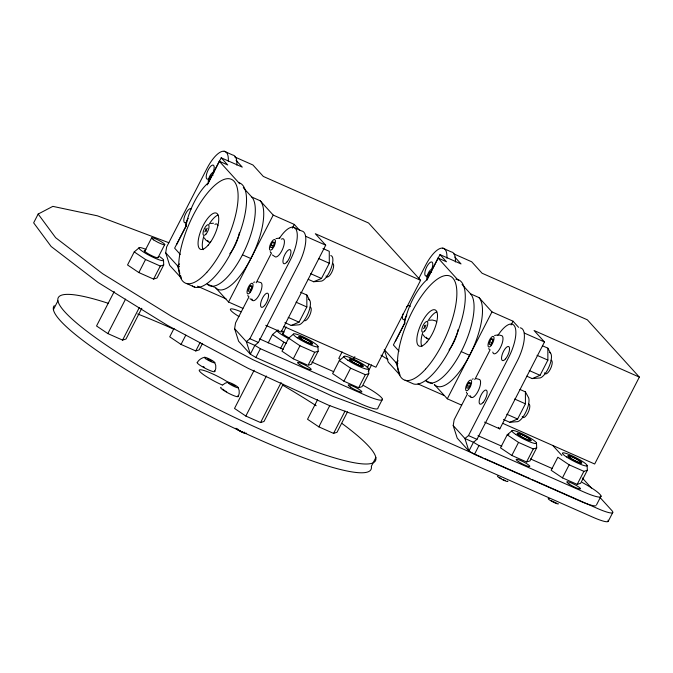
<?xml version="1.0" encoding="UTF-8"?>
<svg xmlns="http://www.w3.org/2000/svg" width="673" height="673" viewBox="0 0 673 673"><rect width="100%" height="100%" fill="white"/><g stroke="black" fill="none" stroke-linecap="round" stroke-linejoin="round"><path stroke-width="1.01" d="M209.581 360.434L209.648 359.651M233.001 385.402L233.068 384.62M209.454 180.473L209.875 177.798L211.465 175.14L213.097 175.157M248.64 288.566L248.219 291.232L249.851 291.249L251.433 288.591L251.853 285.916L250.221 285.899L248.64 288.566L251.441 289.802M271.042 244.829L270.63 247.504L272.254 247.513L273.844 244.854L274.264 242.179L272.632 242.162L271.042 244.829L273.852 246.066M428.028 277.318L428.449 274.651L430.039 271.985L431.671 272.001M467.213 385.41L466.793 388.085L468.425 388.102L470.015 385.436L470.435 382.769L468.803 382.752L467.213 385.41L470.015 386.655M489.624 341.674L489.204 344.349L490.836 344.366L492.417 341.707L492.838 339.032L491.206 339.015L489.624 341.674L492.426 342.919M180.49 275.35L181.416 278.243L169.68 265.322L165.693 252.779L166.626 246.983L206.939 168.544A27.248 9.876 -66.1 0 1 221.72 151.534A27.248 9.876 -66.1 0 1 228.307 161.335M363.563 385.536A27.248 4.03 27.2 0 1 382.441 399.207L377.932 407.989A27.248 4.03 27.2 0 1 360.812 403.918L255.866 357.481L250.339 354.175L238.612 341.253L234.616 328.71L235.55 322.914L248.993 296.768M520.17 327.818A27.248 9.876 -66.1 0 1 517.301 360.913L476.989 439.351L473.439 442.27L468.93 451.053L457.203 438.131L453.207 425.588L454.14 419.792L467.575 393.646M214.813 371.504L215.755 368.602L215.755 365.548L214.788 362.646M238.234 396.473L239.184 393.57L239.176 390.517L238.217 387.614M168.889 242.743L97.434 215.831L52.839 206.367L38.159 214.048L33.65 222.83L51.14 246.486L98.115 282.492L167.375 325.328L248.303 368.417L328.508 405.18L395.674 429.954L592.745 517.15A24.766 3.659 27.2 0 0 608.005 520.17M53.403 309.63L57.912 300.848M138.874 248.017L134.23 251.921L127.534 264.96L138.84 272.565L153.579 279.085L157.002 277.999L163.707 264.96L163.531 260.173M114.242 291.527L96.533 325.984L107.84 333.581L122.579 340.109L126.011 339.024L141.801 308.293M144.392 251.954L151.568 237.99M138.84 272.565L145.545 259.526L134.23 251.921M107.84 333.581L125.548 299.132M158.079 257.532L164.776 244.492M153.579 279.085L160.275 266.045L163.707 264.96M122.579 340.109L139.328 307.511M207.284 184.915L221.215 157.81L227.718 164.978L219.297 161.251L208.125 182.98A35.82 12.98 -66.1 0 0 185.79 226.439L174.627 248.169L180.28 254.394M176.545 244.728L186.152 226.044M174.029 328.441L169.722 336.82L181.029 344.425L195.767 350.944L199.191 349.867L202.548 343.348M181.029 344.425L185.815 335.112M195.767 350.944L200.074 342.565M242.894 308.36L228.542 302.009L273.213 215.091L260.215 200.773L251.795 197.046L243.315 187.708M256.186 282.761L271.547 252.88M292.343 228.147L294.269 224.412L273.213 215.091M293.075 227.18L301.58 230.94A27.248 9.876 -66.1 0 1 298.711 264.035L258.398 342.473L254.857 345.392L250.339 354.175L246.343 341.632L249.893 338.712L290.206 260.266A27.248 9.876 -66.1 0 0 296.179 229.636A27.248 9.876 -66.1 0 0 279.295 238.536M255.866 357.481L260.375 348.698L254.857 345.392L246.343 341.632L234.616 328.71M254.142 370.259L234.515 408.444L245.83 416.049L260.569 422.568L263.993 421.483L283.14 384.233M268.182 342.944L272.489 334.565L277.125 330.662M284.048 326.573L375.921 367.222L420.591 280.305L315.317 233.724L325.715 245.182L281.053 332.1L265.734 325.32M282.374 334.414L286.202 326.969M245.83 416.049L266.407 375.997M280.448 348.681L283.796 342.162L272.489 334.565M293.319 334.262L288.675 338.157L281.97 351.197L293.285 358.802L307.098 364.909M284.872 322.645L291.19 325.438L299.039 322.174L306.854 306.964L306.829 295.018L300.511 292.217M308.217 279.337L313.635 281.735L321.484 278.471L329.299 263.261L329.265 251.315L322.956 248.522M260.569 422.568L281.146 382.525M293.285 358.802L299.981 345.762L288.675 338.157M308.024 365.321L314.72 352.282L318.152 351.205L317.976 346.41M318.152 351.205L311.448 364.236L308.873 365.052M317.58 399.703L307.527 419.262L318.834 426.859L333.572 433.387L337.005 432.302L347.529 411.817M342.128 351.853L338.78 358.373L340.521 359.542M343.945 356.665L339.31 360.568L332.605 373.608L343.911 381.212L358.65 387.732L362.082 386.647L368.779 373.616L368.611 368.821M353.443 359.458L354.873 356.656M318.834 426.859L329.846 405.44M343.911 381.212L350.616 368.173L339.31 360.568M333.572 433.387L345.056 411.035M367.222 367.837L369.132 364.11M358.65 387.732L365.355 374.693L368.779 373.616M368.257 371.412L371.605 364.892M418.808 278.496L425.529 265.423A27.248 9.876 -66.1 0 1 440.31 248.413A27.248 9.876 -66.1 0 1 446.897 258.213M427.01 279.842L439.982 254.613L446.477 261.772L438.056 258.045L426.892 279.775A35.82 12.98 -66.1 0 0 404.557 323.233L393.385 344.963L399.039 351.188M395.312 341.531L404.919 322.838M375.854 457.539L371.336 466.313A178.345 26.365 27.2 0 1 206.451 414.543A178.345 26.365 27.2 0 1 54.286 305.651M461.661 405.154L447.301 398.803L491.971 311.885L478.974 297.567L470.553 293.84L462.073 284.502M474.776 379.639L490.137 349.758M511.11 324.941L513.028 321.206L491.971 311.885M468.93 451.053L464.934 438.51L468.475 435.591L508.796 357.144A27.248 9.876 -66.1 0 0 514.769 326.514A27.248 9.876 -66.1 0 0 497.885 335.415M595.933 505.743A27.248 4.03 27.2 0 1 579.403 500.788L474.457 454.359L478.966 445.576L473.439 442.27L464.934 438.51L453.207 425.588M484.501 422.114L499.812 428.894L544.482 341.977L534.084 330.519L639.35 377.099L594.68 464.017L502.807 423.367M503.454 419.489L509.764 422.282L517.613 419.018L525.436 403.808L525.403 391.863L519.985 389.465M526.799 376.19L532.208 378.588L540.057 375.315L547.872 360.105L547.847 348.16L542.43 345.771M511.817 455.453L518.521 442.413L507.215 434.817L500.51 447.856L511.817 455.453L526.555 461.972L529.988 460.896L536.684 447.856L536.516 443.07M526.555 461.972L533.26 448.933L536.684 447.856M562.451 477.864L569.156 464.824L557.841 457.228L551.145 470.259L562.451 477.864L577.19 484.383L580.622 483.307L587.319 470.267L587.142 465.48M577.19 484.383L583.886 471.344L587.319 470.267M596.522 504.859L601.031 496.085A27.248 4.03 27.2 0 0 582.145 482.415M608.224 521.348L612.741 512.574M204.76 231.899L207.284 228.214M423.519 328.702L426.043 325.009M197.189 362.646C198.779 359.862 201.53 357.834 204.71 357.279M511.85 430.913L507.215 434.817L508.923 434.278M179.548 263.951L177.42 265.7L179.876 273.423M398.138 360.829L396.01 362.579L400.006 375.122M222.418 385.149L225.295 383.139L228.13 382.256M275.997 238.612L279.934 237.998M253.586 282.349L254.688 281.995M494.571 335.465L498.508 334.851L501.276 335.549A9.885 3.584 -66.1 0 1 500.434 347.571A9.885 3.584 -66.1 0 1 492.779 352.088M472.16 379.202L473.262 378.849M210.674 223.478L213.509 223.217M429.433 320.272L432.268 320.012L435.044 320.718A9.885 3.584 -66.1 0 1 436.651 322.485M313.635 281.735L320.567 281.179A13.83 5.014 -66.1 0 0 330.796 269.107A13.83 5.014 -66.1 0 0 330.763 255.597M291.19 325.438L298.122 324.882A13.83 5.014 -66.1 0 0 308.352 312.81A13.83 5.014 -66.1 0 0 308.318 299.3M532.208 378.588L539.14 378.024A13.83 5.014 -66.1 0 0 549.37 365.961A13.83 5.014 -66.1 0 0 549.336 352.442M509.764 422.282L516.696 421.727A13.83 5.014 -66.1 0 0 526.219 411.321A13.83 5.014 -66.1 0 0 528.053 396.767L525.403 391.863M257.523 281.735L260.291 282.441A9.885 3.584 -66.1 0 1 259.45 294.454A9.885 3.584 -66.1 0 1 251.795 298.972M476.097 378.588L478.873 379.286A9.885 3.584 -66.1 0 1 478.023 391.307A9.885 3.584 -66.1 0 1 470.377 395.825M502.857 479.605L505.373 480.564M556.84 503.295L550.859 500.443M224.151 151.248L232.656 155.009A27.248 9.876 -66.1 0 1 236.812 165.095M442.741 248.127L451.247 251.887A27.248 9.876 -66.1 0 1 455.402 261.974M234.742 156.944L252.922 164.986L263.328 176.444L368.594 223.024L420.591 280.305M453.501 253.738L471.689 261.78L482.087 273.238L587.352 319.818L639.35 377.099M221.215 157.81L242.272 167.131L236.03 160.258M439.982 254.613L461.03 263.925L454.797 257.052M305.626 236.29L325.715 245.182M524.385 333.085L544.482 341.977M318.472 258.466L329.299 263.261M537.046 355.319L547.872 360.105M272.632 242.162L274.508 242.995M491.206 339.015L493.082 339.84M310.657 273.675L321.484 278.471M529.23 370.529L540.057 375.315M214.611 287.278L207.124 283.964A49.407 17.91 -66.1 0 0 242.457 254.823L250.878 258.55A49.407 17.91 -66.1 0 0 260.215 200.773M432.436 383.66L425.883 380.758A49.407 17.91 -66.1 0 0 461.215 351.617L469.636 355.344A49.407 17.91 -66.1 0 0 478.974 297.567M296.027 302.169L306.854 306.964M514.609 399.022L525.436 403.808M250.221 285.899L252.097 286.732M468.803 382.752L470.671 383.576M179.312 266.542L177.42 265.7L165.693 252.779M397.903 363.412L396.01 362.579L384.275 349.657L388.271 362.2L399.316 374.365M288.212 317.378L299.039 322.174M506.786 414.231L517.613 419.018M145.545 259.526L160.275 266.045M197.433 286.193L226.061 298.854M417.933 383.913L443.692 395.312M186.328 283.417L194.749 287.144M405.087 380.22L413.508 383.947A56.759 20.577 -66.1 0 0 456.378 335.364A56.759 20.577 -66.1 0 0 455.857 279.16M299.981 345.762L314.72 352.282M350.616 368.173L365.355 374.693M518.521 442.413L533.26 448.933M569.156 464.824L583.886 471.344M283.796 342.162L286.563 343.39M259.399 338.813L283.249 349.371M311.868 362.032L333.816 371.74M477.99 435.692L501.839 446.249M530.459 458.91L552.407 468.618M249.893 338.712L258.398 342.473M468.475 435.591L476.989 439.351M260.375 348.698L365.33 395.135A27.248 4.03 27.2 0 0 382.441 399.207M478.966 445.576L583.912 492.013A27.248 4.03 27.2 0 0 601.031 496.085M482.861 457.758L400.191 421.18L333.017 396.397L252.821 359.643L171.884 316.546L102.624 273.709L55.649 237.704L38.159 214.048M484.779 458.607L529.962 478.596M531.889 479.454L597.254 508.376A24.766 3.659 27.2 0 0 611.85 510.538L599.887 497.355M207.41 358.936L211.818 361.149M230.831 383.904L235.239 386.117M469.72 451.524L474.457 454.359M499.349 477.51L501.107 478.553M380.943 355.151L388.001 359.533M427.128 338.561L424.747 336.98L423.031 334.708M272.405 254.974L274.794 256.548A9.885 3.584 -66.1 0 0 283.114 247.891A9.885 3.584 -66.1 0 0 281.348 239.142M468.576 395.556L470.957 397.129M208.369 241.767L205.98 240.185L204.272 237.914M250.003 298.703L252.383 300.284M513.028 321.206L518.572 327.314M438.056 258.045L458.54 280.616M552.726 445.4L561.879 455.486M582.288 477.965L591.441 488.051M498.424 427.363L499.812 428.894M294.269 224.412L299.813 230.519M447.301 398.803L434.304 384.485A49.407 17.91 -66.1 0 0 469.636 355.344M219.297 161.251L239.781 183.813M228.542 302.009L215.545 287.691A49.407 17.91 -66.1 0 0 250.878 258.55M547.847 348.16L550.489 353.064M306.829 295.018L309.471 299.922M488.8 348.488L489.271 349.548M466.389 392.224L466.86 393.284M270.226 251.635L270.697 252.695M247.815 295.371L248.287 296.431M424.512 325.496L425.058 328.205M205.745 228.702L206.291 231.411M244.492 432.108L244.652 432.924L241.296 431.637L237.788 429.542L237.628 428.726M289.121 338.864A13.83 2.044 27.2 0 1 278.546 330.216M281.179 330.897A13.83 2.044 27.2 0 1 284.309 332.083M289.726 338.183A7.908 1.169 27.2 0 1 283.224 333.009M159.594 256.606A13.83 2.044 27.2 0 1 159.08 259.795A13.83 2.044 27.2 0 1 140.758 250.095A13.83 2.044 27.2 0 1 146.058 249.439M157.936 257.078A7.908 1.169 27.2 0 1 150.55 255.075A7.908 1.169 27.2 0 1 144.964 250.373M186.236 226.658A5.805 2.103 -66.1 0 1 188.221 218.372M332.521 263.362A7.411 2.684 -66.1 0 1 331.739 272.363A7.411 2.684 -66.1 0 1 326.043 275.955M310.11 307.098A7.411 2.684 -66.1 0 1 310.127 314.333A7.411 2.684 -66.1 0 1 304.65 320.802M208.647 182.921A5.805 2.103 -66.1 0 1 209.749 176.133A5.805 2.103 -66.1 0 1 213.905 172.7M421.912 346.477A19.761 7.159 -66.1 0 1 422.543 333.127M427.885 321.063A19.761 7.159 -66.1 0 1 436.735 311.843M429.509 338.578A9.885 3.584 -66.1 0 1 426.547 337.249M458.145 329.476A19.761 7.159 -66.1 0 1 449.076 349.943M470.553 293.84A49.407 17.91 -66.1 0 1 461.215 351.617M404.818 323.503A5.805 2.103 -66.1 0 1 406.795 315.216M551.094 360.206A7.411 2.684 -66.1 0 1 550.312 369.208A7.411 2.684 -66.1 0 1 544.625 372.8M528.684 403.943A7.411 2.684 -66.1 0 1 527.901 412.944A7.411 2.684 -66.1 0 1 522.214 416.537M427.229 279.766A5.805 2.103 -66.1 0 1 428.322 272.977A5.805 2.103 -66.1 0 1 432.478 269.553M406.374 307.283A7.681 2.785 -66.1 0 1 410.269 306.644M405.365 318.943A7.681 2.785 -66.1 0 1 402.908 314.039M427.759 275.358A7.681 2.785 -66.1 0 1 425.143 271.059A7.681 2.785 -66.1 0 1 431.082 261.948A7.681 2.785 -66.1 0 1 431.637 269.41M558.514 503.799A5.805 0.858 27.2 0 1 551.658 501.276A5.805 0.858 27.2 0 1 549.185 498.55M507.652 480.976A5.805 0.858 27.2 0 1 502.622 479.714A5.805 0.858 27.2 0 1 497.801 476.03M186.774 222.065A7.681 2.785 -66.1 0 1 184.604 216.243A7.681 2.785 -66.1 0 1 191.275 208.958M209.168 178.48A7.681 2.785 -66.1 0 1 206.552 174.181A7.681 2.785 -66.1 0 1 212.491 165.07A7.681 2.785 -66.1 0 1 213.047 172.532M238.974 316.554A19.82 2.928 27.2 0 1 230.393 309.227A19.82 2.928 27.2 0 1 241.077 311.776M203.153 249.683A19.761 7.159 -66.1 0 1 203.776 236.332M209.126 224.269A19.761 7.159 -66.1 0 1 217.976 215.049M238.907 182.686A56.759 20.577 -66.1 0 1 235.188 244.257A56.759 20.577 -66.1 0 1 192.343 285.924M214.923 224.353A9.885 3.584 -66.1 0 1 217.884 225.691M210.75 241.784A9.885 3.584 -66.1 0 1 207.78 240.454M239.378 232.681A19.761 7.159 -66.1 0 1 229.771 253.83M251.795 197.046A49.407 17.91 -66.1 0 1 242.457 254.823M214.418 370.798A9.885 1.464 27.2 0 1 205.871 368.644A9.885 1.464 27.2 0 1 197.66 362.377M222.098 384.939A19.82 2.928 27.2 0 1 199.645 369.847A19.82 2.928 27.2 0 1 228.904 382.794M341.825 423.351A178.345 26.365 27.2 0 1 318.825 452.836A178.345 26.365 27.2 0 1 97.678 339.184A178.345 26.365 27.2 0 1 108.227 303.296M137.671 313.971A178.345 26.365 27.2 0 1 173.642 329.139M282.525 385.082A178.345 26.365 27.2 0 1 316.192 405.743M204.575 367.374A6.192 0.917 27.2 0 1 203.221 366.608M226.734 391.787A6.192 0.917 27.2 0 1 225.379 391.013M224.202 390.273A6.192 0.917 27.2 0 1 222.679 389.061M237.838 395.774A9.885 1.464 27.2 0 1 229.291 393.621A9.885 1.464 27.2 0 1 221.081 387.345M246.091 433.017A5.805 0.858 27.2 0 1 241.876 432.142A5.805 0.858 27.2 0 1 235.962 428.221M347.882 360.232A13.83 2.044 27.2 0 0 368.308 369.267A13.83 2.044 27.2 0 0 352.635 358.734A13.83 2.044 27.2 0 0 347.882 360.232M351.483 361.308A7.908 1.169 27.2 0 0 363.151 366.474A7.908 1.169 27.2 0 0 354.2 360.45A7.908 1.169 27.2 0 0 351.483 361.308M297.256 337.821A13.83 2.044 27.2 0 0 317.673 346.856A13.83 2.044 27.2 0 0 302.009 336.323A13.83 2.044 27.2 0 0 297.256 337.821M300.848 338.898A7.908 1.169 27.2 0 0 312.516 344.063A7.908 1.169 27.2 0 0 303.565 338.048A7.908 1.169 27.2 0 0 300.848 338.898M272.456 248.85A5.805 2.103 -66.1 0 0 275.072 239.731A5.805 2.103 -66.1 0 0 269.806 245.939A5.805 2.103 -66.1 0 0 272.456 248.85M250.045 292.587A5.805 2.103 -66.1 0 0 252.661 283.468A5.805 2.103 -66.1 0 0 247.403 289.676A5.805 2.103 -66.1 0 0 250.045 292.587M301.151 338.99A7.411 1.094 27.2 0 0 312.087 343.827A7.411 1.094 27.2 0 0 303.691 338.191A7.411 1.094 27.2 0 0 301.151 338.99M351.786 361.401A7.411 1.094 27.2 0 0 362.722 366.238A7.411 1.094 27.2 0 0 354.326 360.602A7.411 1.094 27.2 0 0 351.786 361.401M426.943 341.943A19.761 7.159 -66.1 0 0 436.23 310.749A19.761 7.159 -66.1 0 0 418.328 331.259A19.761 7.159 -66.1 0 0 426.943 341.943M425.588 369.115A56.759 20.577 -66.1 0 0 453.627 279.068A56.759 20.577 -66.1 0 0 402.277 335.768A56.759 20.577 -66.1 0 0 425.588 369.115M424.798 330.864A5.805 2.103 -66.1 0 0 427.405 321.744A5.805 2.103 -66.1 0 0 422.148 327.953A5.805 2.103 -66.1 0 0 424.798 330.864M491.029 345.703A5.805 2.103 -66.1 0 0 493.645 336.584A5.805 2.103 -66.1 0 0 488.388 342.784A5.805 2.103 -66.1 0 0 491.029 345.703M468.618 389.44A5.805 2.103 -66.1 0 0 471.235 380.321A5.805 2.103 -66.1 0 0 465.977 386.521A5.805 2.103 -66.1 0 0 468.618 389.44M570.317 458.052A7.411 1.094 27.2 0 0 581.262 462.898A7.411 1.094 27.2 0 0 572.866 457.253A7.411 1.094 27.2 0 0 570.317 458.052M519.691 435.641A7.411 1.094 27.2 0 0 530.627 440.487A7.411 1.094 27.2 0 0 522.231 434.842A7.411 1.094 27.2 0 0 519.691 435.641M566.422 456.891A13.83 2.044 27.2 0 0 586.848 465.926A13.83 2.044 27.2 0 0 571.175 455.394A13.83 2.044 27.2 0 0 566.422 456.891M570.023 457.968A7.908 1.169 27.2 0 0 581.691 463.125A7.908 1.169 27.2 0 0 572.731 457.11A7.908 1.169 27.2 0 0 570.023 457.968M515.796 434.48A13.83 2.044 27.2 0 0 536.213 443.515A13.83 2.044 27.2 0 0 520.54 432.983A13.83 2.044 27.2 0 0 515.796 434.48M519.388 435.557A7.908 1.169 27.2 0 0 531.056 440.714A7.908 1.169 27.2 0 0 522.105 434.699A7.908 1.169 27.2 0 0 519.388 435.557M518.345 461.518A7.681 1.136 27.2 0 0 529.676 466.532A7.681 1.136 27.2 0 0 520.978 460.685A7.681 1.136 27.2 0 0 518.345 461.518M569.013 483.937A7.681 1.136 27.2 0 0 580.345 488.951A7.681 1.136 27.2 0 0 571.646 483.105A7.681 1.136 27.2 0 0 569.013 483.937M505.549 358.86A7.681 2.785 -66.1 0 0 509.007 346.805A7.681 2.785 -66.1 0 0 502.05 355.008A7.681 2.785 -66.1 0 0 505.549 358.86M483.155 402.437A7.681 2.785 -66.1 0 0 486.613 390.382A7.681 2.785 -66.1 0 0 479.656 398.584A7.681 2.785 -66.1 0 0 483.155 402.437M299.754 364.64A7.681 1.136 27.2 0 0 311.086 369.654A7.681 1.136 27.2 0 0 302.387 363.807A7.681 1.136 27.2 0 0 299.754 364.64M350.423 387.059A7.681 1.136 27.2 0 0 361.754 392.073A7.681 1.136 27.2 0 0 353.056 386.226A7.681 1.136 27.2 0 0 350.423 387.059M286.959 261.982A7.681 2.785 -66.1 0 0 290.416 249.927A7.681 2.785 -66.1 0 0 283.459 258.129A7.681 2.785 -66.1 0 0 286.959 261.982M264.565 305.559A7.681 2.785 -66.1 0 0 268.022 293.504A7.681 2.785 -66.1 0 0 261.065 301.706A7.681 2.785 -66.1 0 0 264.565 305.559M208.176 245.149A19.761 7.159 -66.1 0 0 217.463 213.955A19.761 7.159 -66.1 0 0 199.57 234.465A19.761 7.159 -66.1 0 0 208.176 245.149M206.83 272.321A56.759 20.577 -66.1 0 0 234.869 182.274A56.759 20.577 -66.1 0 0 183.519 238.974A56.759 20.577 -66.1 0 0 206.83 272.321M206.031 234.069A5.805 2.103 -66.1 0 0 208.647 224.95A5.805 2.103 -66.1 0 0 203.389 231.15A5.805 2.103 -66.1 0 0 206.031 234.069M205.711 358.726A5.805 0.858 27.2 0 0 214.51 362.806A5.805 0.858 27.2 0 0 208.613 358.6A5.805 0.858 27.2 0 0 205.711 358.726M153.68 239.891A7.411 1.094 27.2 0 0 164.616 244.736A7.411 1.094 27.2 0 0 156.22 239.092A7.411 1.094 27.2 0 0 153.68 239.891M229.131 383.694A5.805 0.858 27.2 0 0 237.939 387.774A5.805 0.858 27.2 0 0 232.034 383.568A5.805 0.858 27.2 0 0 229.131 383.694"/></g></svg>
